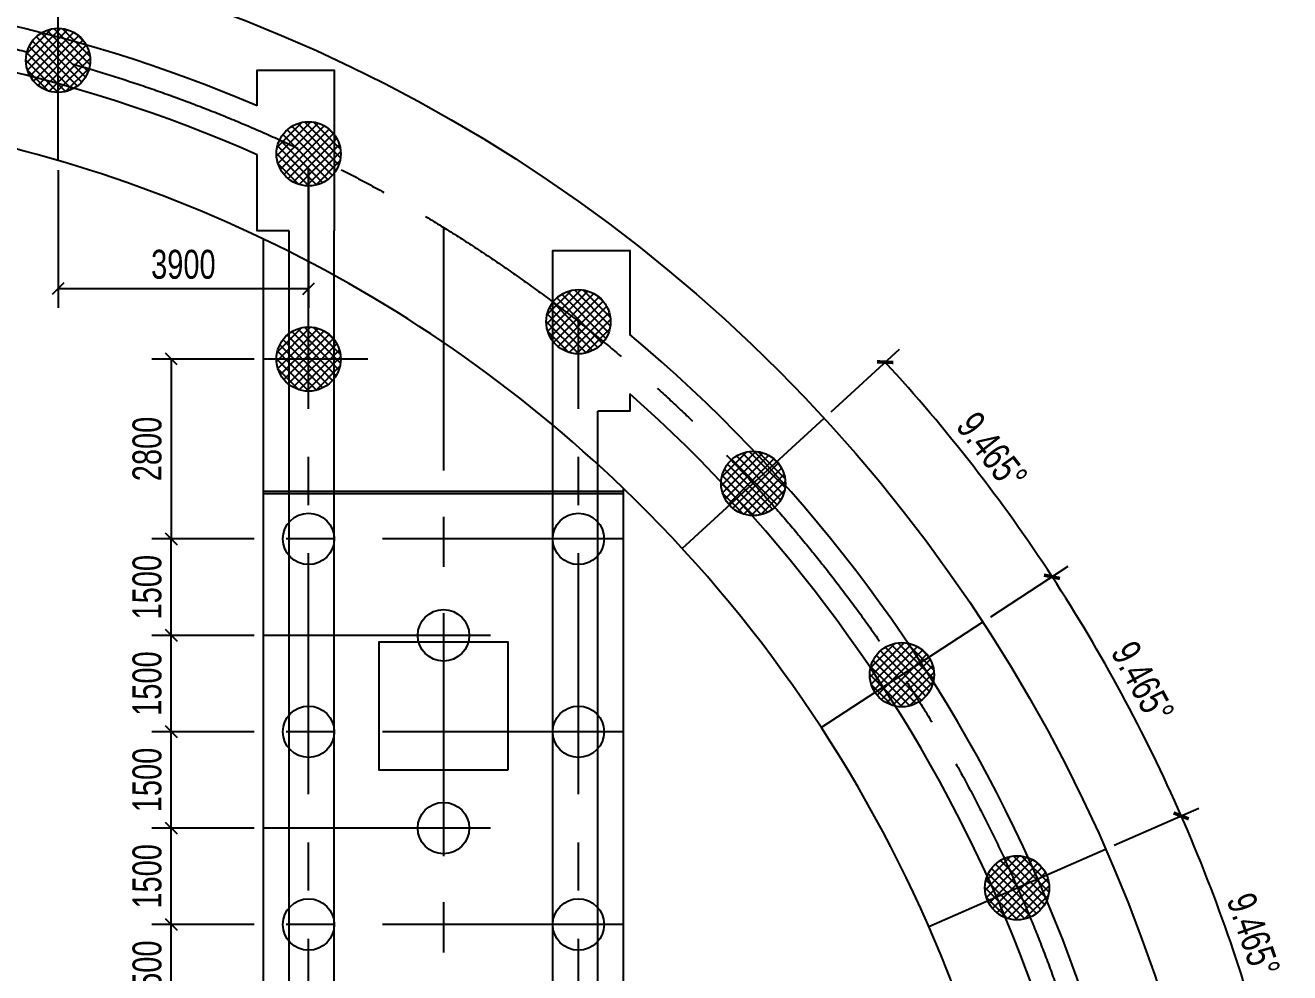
# Model space of a CAD drawing. Extents: x 878294 to 2409453, y -112941 to -40192.
# Drawn here: x 904743 to 917864, y -63225 to -53395 of the extents above; entities that cross this region are included whole.
import ezdxf

# ---------------------------------------------------------------- set-up
doc = ezdxf.new("R2010")
doc.units = 0
doc.header["$LTSCALE"] = 2000
doc.header["$MEASUREMENT"] = 0
doc.linetypes.add('CENTER', pattern=[2, 1.25, -0.25, 0.25, -0.25])
doc.layers.get('0').update_dxf_attribs({"linetype": 'CONTINUOUS'})
doc.layers.get('DEFPOINTS').update_dxf_attribs({"linetype": 'CONTINUOUS'})
for name, color, linetype in [('1', 3, 'CONTINUOUS'), ('6', 1, 'CONTINUOUS'), ('S_01', 3, 'CONTINUOUS'), ('S_02', 151, 'CENTER'), ('S_02_AXIS', 151, 'CENTER'), ('S_05_DIMS', 7, 'CONTINUOUS'), ('S_07', 6, 'CONTINUOUS')]:
    doc.layers.add(name, color=color, linetype=linetype)
doc.layers.add('Not print layer', color=11, linetype='CONTINUOUS', plot=False)
doc.styles.add('KS', font='kstxt.shx', dxfattribs={"width": 0.75, "bigfont": 'kshz.shx'})
doc.dimstyles.new('KS100', dxfattribs={"dimtxt": 300, "dimasz": 120, "dimexe": 200, "dimexo": 100, "dimgap": 100, "dimtad": 1, "dimdec": 0, "dimzin": 14, "dimdsep": 46, "dimtxsty": 'KS', "dimblk": 'ARCHTICK', "dimcen": -900, "dimclrd": 7, "dimclre": 7, "dimclrt": 2, "dimadec": 0, "dimazin": 0, "dimtfac": 1, "dimtdec": 0, "dimtix": 1, "dimtmove": 2, "dimatfit": 2, "dimfxl": 1, "dimtolj": 1, "dimtzin": 14, "dimarcsym": 0})
doc.dimstyles.new('KSDIM1.5', dxfattribs={"dimtxt": 300, "dimasz": 120, "dimexe": 200, "dimexo": 100, "dimgap": 100, "dimtad": 1, "dimdec": 0, "dimlfac": 1.5, "dimzin": 14, "dimdsep": 46, "dimtxsty": 'KS', "dimblk": 'ARCHTICK', "dimblk1": 'OBLIQUE', "dimblk2": 'OBLIQUE', "dimsah": 1, "dimcen": -900, "dimclrd": 7, "dimclre": 7, "dimclrt": 2, "dimadec": 0, "dimazin": 0, "dimtfac": 1, "dimtdec": 0, "dimtix": 1, "dimtmove": 2, "dimatfit": 2, "dimfxl": 200, "dimtolj": 1, "dimtzin": 14, "dimlwd": -3, "dimarcsym": 0})

# ---------------------------------------------------------------- blocks, each defined once
blk = doc.blocks.new('_ArchTick')
at = {"color": 0, "linetype": 'ByBlock', "const_width": 0.3}
blk.add_lwpolyline([(-0.5, -0.5), (0.5, 0.5)], dxfattribs=at)
blk = doc.blocks.new('*D37')
at = {"layer": '1', "color": 7, "lineweight": -2, "transparency": 16777216}
for p, q in [((916043, -61903), (916922, -61518)), ((916917, -64452), (917847, -64217))]:
    blk.add_line(p, q, dxfattribs=at)
blk.add_arc((901083, -68458), 17093, 14.1973, 23.6622, dxfattribs=at)
at = {"layer": 'DEFPOINTS', "color": 0, "transparency": 16777216}
for p in [(915951, -61943), (917398, -63360), (916820, -64477), (901083, -68458)]:
    blk.add_point(p, dxfattribs=at)
at = {"layer": '1', "color": 7, "lineweight": -2, "transparency": 16777216, "xscale": 120, "yscale": 120, "zscale": 120}
for p, rotation in [((916738, -61598), 113.6621922329468), ((917653, -64266), 284.1973149629475)]:
    blk.add_blockref('_ArchTick', p, dxfattribs=dict(at, rotation=rotation))
at = {"layer": '1', "color": 2, "transparency": 16777216, "insert": (917488, -62832), "char_height": 300, "attachment_point": 5, "rotation": 288.9298, "style": 'KS'}
blk.add_mtext('\\A1;9.465°', dxfattribs=at)
blk = doc.blocks.new('*D38')
at = {"layer": '1', "color": 7, "lineweight": -2, "transparency": 16777216}
for p, q in [((914761, -59532), (915565, -59007)), ((916043, -61903), (916922, -61518))]:
    blk.add_line(p, q, dxfattribs=at)
blk.add_arc((901083, -68458), 17093, 23.6622, 33.1271, dxfattribs=at)
at = {"layer": 'DEFPOINTS', "color": 0, "transparency": 16777216}
for p in [(914677, -59586), (916337, -60747), (915951, -61943), (901083, -68458)]:
    blk.add_point(p, dxfattribs=at)
at = {"layer": '1', "color": 7, "lineweight": -2, "transparency": 16777216, "xscale": 120, "yscale": 120, "zscale": 120}
for p, rotation in [((915397, -59117), 123.1270695029463), ((916738, -61598), 293.6621922329469)]:
    blk.add_blockref('_ArchTick', p, dxfattribs=dict(at, rotation=rotation))
at = {"layer": '1', "color": 2, "transparency": 16777216, "insert": (916339, -60211), "char_height": 300, "attachment_point": 5, "rotation": 298.3946, "style": 'KS'}
blk.add_mtext('\\A1;9.465°', dxfattribs=at)
blk = doc.blocks.new('*D39')
at = {"layer": '1', "color": 7, "lineweight": -2, "transparency": 16777216}
for p, q in [((913107, -57404), (913814, -56755)), ((914761, -59532), (915565, -59007))]:
    blk.add_line(p, q, dxfattribs=at)
blk.add_arc((901083, -68458), 17093, 33.1271, 42.5919, dxfattribs=at)
at = {"layer": 'DEFPOINTS', "color": 0, "transparency": 16777216}
for p in [(913033, -57472), (914861, -58343), (914677, -59586), (901083, -68458)]:
    blk.add_point(p, dxfattribs=at)
at = {"layer": '1', "color": 7, "lineweight": -2, "transparency": 16777216, "xscale": 120, "yscale": 120, "zscale": 120}
for p, rotation in [((913666, -56890), 132.591946772946), ((915397, -59117), 303.1270695029461)]:
    blk.add_blockref('_ArchTick', p, dxfattribs=dict(at, rotation=rotation))
at = {"layer": '1', "color": 2, "transparency": 16777216, "insert": (914775, -57814), "char_height": 300, "attachment_point": 5, "rotation": 307.8595, "style": 'KS'}
blk.add_mtext('\\A1;9.465°', dxfattribs=at)
blk = doc.blocks.new('_Oblique')
at = {"color": 0, "linetype": 'ByBlock', "lineweight": -2}
blk.add_line((-0.5, -0.5), (0.5, 0.5), dxfattribs=at)
blk = doc.blocks.new('*D113')
at = {"layer": 'DEFPOINTS', "color": 0, "transparency": 16777216}
for p in [(907216, -56858), (906257, -58725), (907216, -58725)]:
    blk.add_point(p, dxfattribs=at)
at = {"layer": 'S_05_DIMS', "color": 7, "lineweight": -2, "transparency": 16777216}
for p, q in [((907116, -56858), (906057, -56858)), ((907116, -58725), (906057, -58725))]:
    blk.add_line(p, q, dxfattribs=at)
at = {"layer": 'S_05_DIMS', "color": 7, "lineweight": -3, "transparency": 16777216}
blk.add_line((906257, -56858), (906257, -58725), dxfattribs=at)
at = {"layer": 'S_05_DIMS', "color": 7, "lineweight": -3, "transparency": 16777216, "xscale": 120, "yscale": 120, "zscale": 120}
for p, rotation in [((906257, -56858), 90), ((906257, -58725), 270)]:
    blk.add_blockref('_Oblique', p, dxfattribs=dict(at, rotation=rotation))
at = {"layer": 'S_05_DIMS', "color": 2, "transparency": 16777216, "insert": (906007, -57791), "char_height": 300, "attachment_point": 5, "rotation": 90, "style": 'KS'}
blk.add_mtext('\\A1;2800', dxfattribs=at)
blk = doc.blocks.new('*D130')
at = {"layer": 'DEFPOINTS', "color": 0, "transparency": 16777216}
for p in [(906257, -62725), (907216, -62725), (907216, -63725)]:
    blk.add_point(p, dxfattribs=at)
at = {"layer": 'S_05_DIMS', "color": 7, "lineweight": -2, "transparency": 16777216}
for p, q in [((907116, -62725), (906057, -62725)), ((907116, -63725), (906057, -63725))]:
    blk.add_line(p, q, dxfattribs=at)
at = {"layer": 'S_05_DIMS', "color": 7, "lineweight": -3, "transparency": 16777216}
blk.add_line((906257, -63725), (906257, -62725), dxfattribs=at)
at = {"layer": 'S_05_DIMS', "color": 7, "lineweight": -3, "transparency": 16777216, "xscale": 120, "yscale": 120, "zscale": 120}
for p, rotation in [((906257, -62725), 90), ((906257, -63725), 270)]:
    blk.add_blockref('_Oblique', p, dxfattribs=dict(at, rotation=rotation))
at = {"layer": 'S_05_DIMS', "color": 2, "transparency": 16777216, "insert": (906007, -63225), "char_height": 300, "attachment_point": 5, "rotation": 90, "style": 'KS'}
blk.add_mtext('\\A1;1500', dxfattribs=at)
blk = doc.blocks.new('*D131')
at = {"layer": 'DEFPOINTS', "color": 0, "transparency": 16777216}
for p in [(906257, -61725), (907216, -61725), (907216, -62725)]:
    blk.add_point(p, dxfattribs=at)
at = {"layer": 'S_05_DIMS', "color": 7, "lineweight": -2, "transparency": 16777216}
for p, q in [((907116, -61725), (906057, -61725)), ((907116, -62725), (906057, -62725))]:
    blk.add_line(p, q, dxfattribs=at)
at = {"layer": 'S_05_DIMS', "color": 7, "lineweight": -3, "transparency": 16777216}
blk.add_line((906257, -62725), (906257, -61725), dxfattribs=at)
at = {"layer": 'S_05_DIMS', "color": 7, "lineweight": -3, "transparency": 16777216, "xscale": 120, "yscale": 120, "zscale": 120}
for p, rotation in [((906257, -61725), 90), ((906257, -62725), 270)]:
    blk.add_blockref('_Oblique', p, dxfattribs=dict(at, rotation=rotation))
at = {"layer": 'S_05_DIMS', "color": 2, "transparency": 16777216, "insert": (906007, -62225), "char_height": 300, "attachment_point": 5, "rotation": 90, "style": 'KS'}
blk.add_mtext('\\A1;1500', dxfattribs=at)
blk = doc.blocks.new('*D132')
at = {"layer": 'DEFPOINTS', "color": 0, "transparency": 16777216}
for p in [(906257, -60725), (907216, -60725), (907216, -61725)]:
    blk.add_point(p, dxfattribs=at)
at = {"layer": 'S_05_DIMS', "color": 7, "lineweight": -2, "transparency": 16777216}
for p, q in [((907116, -60725), (906057, -60725)), ((907116, -61725), (906057, -61725))]:
    blk.add_line(p, q, dxfattribs=at)
at = {"layer": 'S_05_DIMS', "color": 7, "lineweight": -3, "transparency": 16777216}
blk.add_line((906257, -61725), (906257, -60725), dxfattribs=at)
at = {"layer": 'S_05_DIMS', "color": 7, "lineweight": -3, "transparency": 16777216, "xscale": 120, "yscale": 120, "zscale": 120}
for p, rotation in [((906257, -60725), 90), ((906257, -61725), 270)]:
    blk.add_blockref('_Oblique', p, dxfattribs=dict(at, rotation=rotation))
at = {"layer": 'S_05_DIMS', "color": 2, "transparency": 16777216, "insert": (906007, -61225), "char_height": 300, "attachment_point": 5, "rotation": 90, "style": 'KS'}
blk.add_mtext('\\A1;1500', dxfattribs=at)
blk = doc.blocks.new('*D133')
at = {"layer": 'DEFPOINTS', "color": 0, "transparency": 16777216}
for p in [(906257, -59725), (907216, -59725), (907216, -60725)]:
    blk.add_point(p, dxfattribs=at)
at = {"layer": 'S_05_DIMS', "color": 7, "lineweight": -2, "transparency": 16777216}
for p, q in [((907116, -59725), (906057, -59725)), ((907116, -60725), (906057, -60725))]:
    blk.add_line(p, q, dxfattribs=at)
at = {"layer": 'S_05_DIMS', "color": 7, "lineweight": -3, "transparency": 16777216}
blk.add_line((906257, -60725), (906257, -59725), dxfattribs=at)
at = {"layer": 'S_05_DIMS', "color": 7, "lineweight": -3, "transparency": 16777216, "xscale": 120, "yscale": 120, "zscale": 120}
for p, rotation in [((906257, -59725), 90), ((906257, -60725), 270)]:
    blk.add_blockref('_Oblique', p, dxfattribs=dict(at, rotation=rotation))
at = {"layer": 'S_05_DIMS', "color": 2, "transparency": 16777216, "insert": (906007, -60225), "char_height": 300, "attachment_point": 5, "rotation": 90, "style": 'KS'}
blk.add_mtext('\\A1;1500', dxfattribs=at)
blk = doc.blocks.new('*D134')
at = {"layer": 'DEFPOINTS', "color": 0, "transparency": 16777216}
for p in [(906257, -58725), (907216, -58725), (907216, -59725)]:
    blk.add_point(p, dxfattribs=at)
at = {"layer": 'S_05_DIMS', "color": 7, "lineweight": -2, "transparency": 16777216}
for p, q in [((907116, -58725), (906057, -58725)), ((907116, -59725), (906057, -59725))]:
    blk.add_line(p, q, dxfattribs=at)
at = {"layer": 'S_05_DIMS', "color": 7, "lineweight": -3, "transparency": 16777216}
blk.add_line((906257, -59725), (906257, -58725), dxfattribs=at)
at = {"layer": 'S_05_DIMS', "color": 7, "lineweight": -3, "transparency": 16777216, "xscale": 120, "yscale": 120, "zscale": 120}
for p, rotation in [((906257, -58725), 90), ((906257, -59725), 270)]:
    blk.add_blockref('_Oblique', p, dxfattribs=dict(at, rotation=rotation))
at = {"layer": 'S_05_DIMS', "color": 2, "transparency": 16777216, "insert": (906007, -59225), "char_height": 300, "attachment_point": 5, "rotation": 90, "style": 'KS'}
blk.add_mtext('\\A1;1500', dxfattribs=at)
blk = doc.blocks.new('*D136')
at = {"layer": 'DEFPOINTS', "color": 0, "transparency": 16777216}
for p in [(905083, -54798), (907683, -54798), (907683, -56127)]:
    blk.add_point(p, dxfattribs=at)
at = {"layer": 'S_05_DIMS', "color": 7, "lineweight": -2, "transparency": 16777216}
for p, q in [((905083, -54898), (905083, -56327)), ((907683, -54898), (907683, -56327))]:
    blk.add_line(p, q, dxfattribs=at)
at = {"layer": 'S_05_DIMS', "color": 7, "lineweight": -3, "transparency": 16777216}
blk.add_line((905083, -56127), (907683, -56127), dxfattribs=at)
at = {"layer": 'S_05_DIMS', "color": 7, "lineweight": -3, "transparency": 16777216, "xscale": 120, "yscale": 120, "zscale": 120, "rotation": 180}
blk.add_blockref('_Oblique', (905083, -56127), dxfattribs=at)
at = {"layer": 'S_05_DIMS', "color": 7, "lineweight": -3, "transparency": 16777216, "xscale": 120, "yscale": 120, "zscale": 120}
blk.add_blockref('_Oblique', (907683, -56127), dxfattribs=at)
at = {"layer": 'S_05_DIMS', "color": 2, "transparency": 16777216, "insert": (906383, -55877), "char_height": 300, "attachment_point": 5, "style": 'KS'}
blk.add_mtext('\\A1;3900', dxfattribs=at)

msp = doc.modelspace()

# ---------------------------------------------------------------- hatches: boundary and pattern name
at = {"layer": 'S_07'}
h = msp.add_hatch(dxfattribs=at)
h.set_pattern_fill('ANSI37', color=256, scale=500, style=0)
h.set_pattern_definition([(45, (300496.9, 9468.9), (-44.194174, 44.194174), []), (135, (300496.9, 9468.9), (-44.194174, -44.194174), [])])
edge = h.paths.add_edge_path()
edge.add_arc((905082.57, -53761.72), 333.33, 0, 360)
h = msp.add_hatch(dxfattribs=at)
h.set_pattern_fill('ANSI37', color=256, scale=500, style=0)
h.set_pattern_definition([(45, (303096.9, 8501.97), (-44.194174, 44.194174), []), (135, (303096.9, 8501.97), (-44.194174, -44.194174), [])])
edge = h.paths.add_edge_path()
edge.add_arc((907682.57, -54728.65), 333.33, 0, 360)
h = msp.add_hatch(dxfattribs=at)
h.set_pattern_fill('ANSI37', color=256, scale=500, style=0)
h.set_pattern_definition([(45, (305896.9, 6759.904), (-44.194174, 44.194174), []), (135, (305896.9, 6759.904), (-44.194174, -44.194174), [])])
edge = h.paths.add_edge_path()
edge.add_arc((910482.57, -56470.71), 333.33, 0, 360)
h = msp.add_hatch(dxfattribs=at)
h.set_pattern_fill('ANSI37', color=256, scale=500, style=0)
h.set_pattern_definition([(45, (303096.9, 6372.64), (-44.194174, 44.194174), []), (135, (303096.9, 6372.64), (-44.194174, -44.194174), [])])
edge = h.paths.add_edge_path()
edge.add_arc((907682.57, -56857.98), 333.33, 0, 360)
h = msp.add_hatch(dxfattribs=at)
h.set_pattern_fill('ANSI37', color=256, scale=500, style=0)
h.set_pattern_definition([(45, (307711.56, 5082.143), (-44.194174, 44.194174), []), (135, (307711.56, 5082.143), (-44.194174, -44.194174), [])])
edge = h.paths.add_edge_path()
edge.add_arc((912297.23, -58148.47), 333.33, 0, 360)
h = msp.add_hatch(dxfattribs=at)
h.set_pattern_fill('ANSI37', color=256, scale=500, style=0)
h.set_pattern_definition([(45, (309254.217, 3097.623), (-44.194174, 44.194174), []), (135, (309254.217, 3097.623), (-44.194174, -44.194174), [])])
edge = h.paths.add_edge_path()
edge.add_arc((913839.88, -60132.99), 333.33, 0, 360)
h = msp.add_hatch(dxfattribs=at)
h.set_pattern_fill('ANSI37', color=256, scale=500, style=0)
h.set_pattern_definition([(45, (310449.53, 886.44), (-44.194174, 44.194174), []), (135, (310449.53, 886.44), (-44.194174, -44.194174), [])])
edge = h.paths.add_edge_path()
edge.add_arc((915035.2, -62344.18), 333.33, 0, 360)

# ---------------------------------------------------------------- linework, layer by layer
at = {"layer": '1'}
for centre in [(912297.23, -58148.47), (913839.88, -60132.99), (915035.2, -62344.18)]:
    msp.add_circle(centre, 333.33, dxfattribs=at)
at = {"layer": '6'}
for centre in [(907682.57, -58724.64), (910482.57, -58724.64), (909082.57, -59724.64), (907682.57, -60724.64), (910482.57, -60724.64), (909082.57, -61724.64), (907682.57, -62724.64), (910482.57, -62724.64)]:
    msp.add_circle(centre, 266.67, dxfattribs=at)
at = {"layer": 'Not print layer', "lineweight": -2}
for p, q in [((907215.9, -81302.04), (907215.9, -55613.91)), ((907482.57, -81389.23), (907482.57, -55526.73)), ((907949.23, -81389.23), (907949.23, -55526.73)), ((910215.9, -81182.97), (910215.9, -55790.6)), ((910682.57, -79516.31), (910682.57, -57399.64)), ((910949.23, -58231.31), (907215.9, -58231.31)), ((910949.23, -58257.98), (907215.9, -58257.98)), ((910949.23, -78716.47), (910949.23, -58199.48))]:
    msp.add_line(p, q, dxfattribs=at)
at = {"layer": 'Not print layer'}
for points in [[(907149.23, -54230.77), (907149.23, -53860.06), (907949.23, -53860.06), (907949.23, -55526.73)], [(907482.57, -55526.73), (907149.23, -55526.73), (907149.23, -54739.54)], [(910215.9, -57399.64), (910215.9, -55732.98), (911015.9, -55732.98), (911015.9, -56602.74)], [(911015.9, -57218.36), (911015.9, -57399.64), (910682.57, -57399.64)]]:
    msp.add_lwpolyline(points, dxfattribs=at)
at = {"layer": 'Not print layer', "lineweight": -2}
msp.add_lwpolyline([(909749.23, -61124.64), (908415.9, -61124.64), (908415.9, -59791.31), (909749.23, -59791.31)], close=True, dxfattribs=at)
at = {"layer": 'Not print layer'}
msp.add_circle((901082.57, -68457.98), 16233.33, dxfattribs=at)
for radius, start, end in [(15466.67, 66.905963, 113.094037), (15000, 66.143682, 113.856318), (14233.33, 64.474462, 82.464091), (14233.33, 46.115376, 64.474462), (15466.67, 309.959157, 50.040843), (15000, 311.469573, 48.530427), (14233.33, 313.884624, 46.115376)]:
    msp.add_arc((901082.57, -68457.98), radius, start, end, dxfattribs=at)
at = {"layer": 'S_01'}
for centre in [(905082.57, -53759.18), (907682.57, -54728.65), (910482.57, -56470.71), (907682.57, -56857.98)]:
    msp.add_circle(centre, 333.33, dxfattribs=at)
at = {"layer": 'S_02'}
for p, q in [((905082.57, -54798.26), (905082.57, -52725.17)), ((911561.04, -58825.25), (913033.42, -57471.7)), ((913002.42, -60679.49), (914677.34, -59586.5)), ((914119.27, -62745.52), (915951.12, -61942.83))]:
    msp.add_line(p, q, dxfattribs=at)
at = {"layer": 'S_02', "lineweight": -2}
for p, q in [((907682.57, -85373.33), (907682.57, -54728.65)), ((909082.57, -55494.39), (909082.57, -85940.16)), ((909082.57, -55513.98), (909082.57, -85940.16)), ((910482.57, -85373.33), (910482.57, -56470.71)), ((908297.58, -56857.98), (907215.9, -56857.98)), ((910949.23, -58724.64), (907215.9, -58724.64)), ((910949.23, -60724.64), (907215.9, -60724.64)), ((910949.23, -62724.64), (907215.9, -62724.64))]:
    msp.add_line(p, q, dxfattribs=at)
at = {"layer": 'S_02'}
msp.add_circle((901082.57, -68457.98), 15233.33, dxfattribs=at)
at = {"layer": 'S_02_AXIS'}
for p, q in [((909570.33, -59724.64), (907215.9, -59724.64)), ((909570.33, -61724.64), (907215.9, -61724.64))]:
    msp.add_line(p, q, dxfattribs=at)

# ---------------------------------------------------------------- dimensions: what is measured, and where the dimension line sits
at = {"layer": '1'}
for base, p1, p2, picture, middle in [((914861.44, -58343.04), (914677.34, -59586.5), (913033.42, -57471.7), '*D39', (914775.14, -57814.13)), ((916337.19, -60746.58), (915951.12, -61942.83), (914677.34, -59586.5), '*D38', (916339.05, -60210.67)), ((917397.61, -63360.07), (916820.08, -64476.56), (915951.12, -61942.83), '*D37', (917487.56, -62831.77))]:
    dim = msp.add_angular_dim_3p(base=base, center=(901082.57, -68457.98), p1=p1, p2=p2, dimstyle='KS100', override={"dimadec": 3}, dxfattribs=at)
    dim.commit()
    dim.dimension.update_dxf_attribs({"geometry": picture, "text_midpoint": middle})
at = {"layer": 'S_05_DIMS'}
for base, p1, p2, angle, picture, middle in [((907682.57, -56126.93), (905082.57, -54798.26), (907682.57, -54798.26), 180, '*D136', (906382.57, -55876.93)), ((906256.91, -58724.64), (907215.9, -56857.98), (907215.9, -58724.64), 90, '*D113', (906006.91, -57791.31)), ((906256.91, -58724.64), (907215.9, -59724.64), (907215.9, -58724.64), 270, '*D134', (906006.91, -59224.64)), ((906256.91, -59724.64), (907215.9, -60724.64), (907215.9, -59724.64), 270, '*D133', (906006.91, -60224.64)), ((906256.91, -60724.64), (907215.9, -61724.64), (907215.9, -60724.64), 270, '*D132', (906006.91, -61224.64)), ((906256.91, -61724.64), (907215.9, -62724.64), (907215.9, -61724.64), 270, '*D131', (906006.91, -62224.64)), ((906256.91, -62724.64), (907215.9, -63724.64), (907215.9, -62724.64), 270, '*D130', (906006.91, -63224.64))]:
    dim = msp.add_linear_dim(base=base, p1=p1, p2=p2, angle=angle, dimstyle='KSDIM1.5', dxfattribs=at)
    dim.commit()
    dim.dimension.update_dxf_attribs({"geometry": picture, "text_midpoint": middle})

doc.saveas('drawing.dxf')
